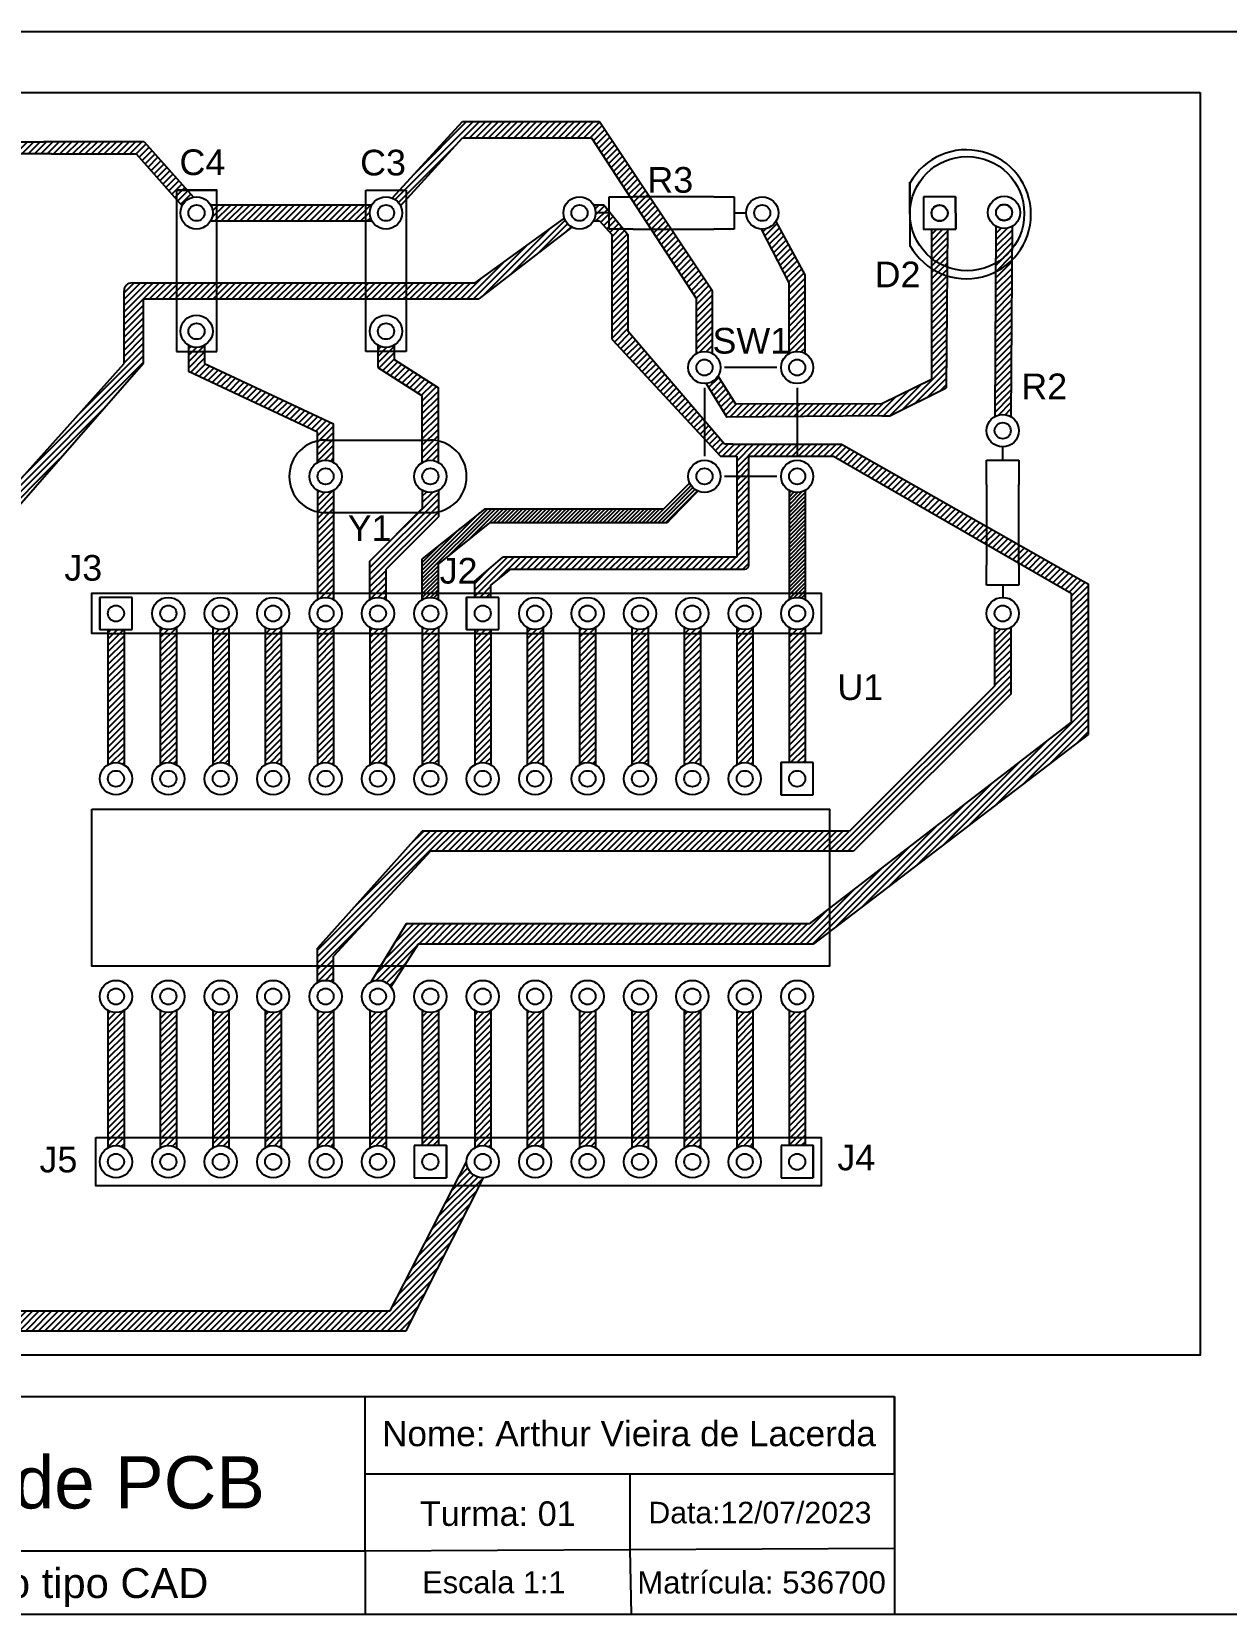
# Model space of a CAD drawing. Header units: millimetres. Extents: x 1597 to 2406, y 1338 to 1742.
# Drawn here: x 1821.1 to 2126.3, y 1338.2 to 1742.4 of the extents above; entities that cross this region are included whole.
import ezdxf

# ---------------------------------------------------------------- set-up
doc = ezdxf.new("R2010")
doc.units = ezdxf.units.MM
doc.layers.add('Tracks', color=7, linetype='Continuous')
doc.styles.get("Standard").update_dxf_attribs({"font": 'arial.ttf'})
pattern_1 = [(45, (-1005.5834, -1077.2478), (-0.81080258, 0.81080258), [])]

msp = doc.modelspace()

# ---------------------------------------------------------------- hatches: boundary and pattern name
at = {"layer": 'Tracks'}
h = msp.add_hatch(dxfattribs=at)
h.set_pattern_fill('JIS_WOOD', color=256, scale=1.621605)
h.set_pattern_definition(pattern_1)
h.paths.add_polyline_path([(1931.18, 1715.35), (1964.13, 1715.35), (1973.94, 1700.26), (1974.78, 1700.26), (1979, 1700.26), (1966.19, 1719.47), (1951.77, 1719.47), (1931.18, 1719.47), (1915.08, 1701.96), (1916.76, 1701.96), (1916.76, 1699.53)])
h.paths.add_polyline_path([(1916.76, 1701.96), (1915.08, 1701.96), (1913.21, 1699.93, -0.18176), (1915.31, 1697.94), (1916.76, 1699.53)])
h.paths.add_polyline_path([(1979, 1700.26), (1974.78, 1700.26), (1973.94, 1700.26), (1979.29, 1692.02), (1984.49, 1692.02)])
h.paths.add_polyline_path([(1984.49, 1692.02), (1979.29, 1692.02), (1990.9, 1674.16), (1990.9, 1660.22, -0.267949), (1995.02, 1660.22), (1995.02, 1676.22)])
h = msp.add_hatch(dxfattribs=at)
h.set_pattern_fill('JIS_WOOD', color=256, scale=1.621605)
h.set_pattern_definition(pattern_1)
h.paths.add_polyline_path([(1814.82, 1711.23), (1815.85, 1711.23), (1826.14, 1711.23), (1847.77, 1711.23), (1858.07, 1699.62), (1858.07, 1701.96), (1860.8, 1701.96), (1849.83, 1714.32), (1824.09, 1714.32), (1812.76, 1714.32), (1793.55, 1695.79), (1793.55, 1694.2, -0.098641), (1799.54, 1696.55)])
h.paths.add_polyline_path([(1862.39, 1700.17), (1860.8, 1701.96), (1858.07, 1701.96), (1858.07, 1699.62), (1859.53, 1697.97, -0.230605)])
h = msp.add_hatch(dxfattribs=at)
h.set_pattern_fill('JIS_WOOD', color=256, scale=1.621605)
h.set_pattern_definition(pattern_1)
h.paths.add_polyline_path([(1906.46, 1698.2), (1868.36, 1698.2), (1868.36, 1694.08), (1906.46, 1694.08)])
h.paths.add_polyline_path([(1868.36, 1698.2), (1866.78, 1698.2, -0.131652), (1867.33, 1696.14, -0.131652), (1866.78, 1694.08), (1868.36, 1694.08)])
h.paths.add_polyline_path([(1908.04, 1698.2), (1906.46, 1698.2), (1906.46, 1694.08), (1908.04, 1694.08, -0.131652), (1907.49, 1696.14, -0.131652)])
h = msp.add_hatch(dxfattribs=at)
h.set_pattern_fill('JIS_WOOD', color=256, scale=1.621605)
h.set_pattern_definition(pattern_1)
h.paths.add_polyline_path([(1967.22, 1698.2), (1964.6, 1698.2, -0.131652), (1965.16, 1696.14), (1968.6, 1696.14), (1968.6, 1696.51)])
h.paths.add_polyline_path([(1968.6, 1696.14), (1965.16, 1696.14, -0.131652), (1964.6, 1694.08), (1966.19, 1694.08), (1969.28, 1690.64), (1969.28, 1663.86), (1992.96, 1638.43), (1992.96, 1643.1), (1973.39, 1665.92), (1973.39, 1690.64), (1972.27, 1692.02), (1968.6, 1692.02)])
h.paths.add_polyline_path([(1968.6, 1696.51), (1968.6, 1696.14), (1968.6, 1692.02), (1972.27, 1692.02)])
h.paths.add_polyline_path([(1992.96, 1643.1), (1992.96, 1638.43), (1997.08, 1634), (2001.2, 1634), (2001.2, 1628.85), (2004.29, 1628.85), (2004.29, 1634), (2016.64, 1634), (2016.64, 1637.09), (2000.17, 1637.09), (1999.14, 1637.09), (1998.11, 1637.09)])
h.paths.add_polyline_path([(2027.97, 1637.09), (2025.91, 1637.09), (2016.64, 1637.09), (2016.64, 1634), (2025.91, 1634), (2065.04, 1611.45), (2065.04, 1614.44), (2065.04, 1616.09)])
h.paths.add_polyline_path([(2073.28, 1611.42), (2065.04, 1616.09), (2065.04, 1614.44), (2065.04, 1611.45), (2073.28, 1606.71)])
h = msp.add_hatch(dxfattribs=at)
h.set_pattern_fill('JIS_WOOD', color=256, scale=1.621605)
h.set_pattern_definition(pattern_1)
h.paths.add_polyline_path([(1935.29, 1674.16), (1959.04, 1692.53, -0.186242), (1957.14, 1694.81), (1934.27, 1678.28), (1933.24, 1678.28), (1916.76, 1678.28), (1916.76, 1674.16)])
h = msp.add_hatch(dxfattribs=at)
h.set_pattern_fill('JIS_WOOD', color=256, scale=1.621605)
h.set_pattern_definition(pattern_1)
h.paths.add_polyline_path([(2018.7, 1680.34), (2011.24, 1693.99, -0.274779), (2007.52, 1692.02), (2014.58, 1678.28), (2014.58, 1660.22, -0.267949), (2018.7, 1660.22)])
h = msp.add_hatch(dxfattribs=at)
h.set_pattern_fill('JIS_WOOD', color=256, scale=1.621605)
h.set_pattern_definition(pattern_1)
h.paths.add_polyline_path([(2054.97, 1680.06, -0.067158), (2050.98, 1681.93), (2050.98, 1653.57), (2038.27, 1647.39), (2016.64, 1647.32), (2016.64, 1644.13), (2038.27, 1644.3), (2040.33, 1644.3), (2054.74, 1651.51)])
h.paths.add_polyline_path([(2055.07, 1691.97), (2050.98, 1691.93), (2050.98, 1684.55, 0.079358), (2054.99, 1682.28)])
h.paths.add_polyline_path([(2050.98, 1684.55), (2050.98, 1681.93, 0.067158), (2054.97, 1680.06), (2054.99, 1682.28, -0.079358)])
h.paths.add_polyline_path([(2016.64, 1647.32), (2001, 1647.27), (1996.43, 1654.44, -0.226881), (1993.41, 1652.56), (1998.64, 1644), (2016.64, 1644.13)])
h = msp.add_hatch(dxfattribs=at)
h.set_pattern_fill('JIS_WOOD', color=256, scale=1.621605)
h.set_pattern_definition(pattern_1)
h.paths.add_polyline_path([(2071.5, 1684.09, -0.077947), (2067.36, 1681.1), (2067.12, 1644.11, -0.267946), (2071.24, 1644.09)])
h.paths.add_polyline_path([(2071.5, 1684.09), (2071.51, 1686.91, -0.094605), (2067.37, 1683.33), (2067.36, 1681.1, 0.077947)])
h.paths.add_polyline_path([(2071.55, 1692.69, -0.267943), (2067.43, 1692.72), (2067.37, 1683.33, 0.094605), (2071.51, 1686.91)])
h = msp.add_hatch(dxfattribs=at)
h.set_pattern_fill('JIS_WOOD', color=256, scale=1.621605)
h.set_pattern_definition(pattern_1)
h.paths.add_polyline_path([(1706.7, 1639.43, -0.267949), (1702.58, 1639.43), (1702.58, 1634.76), (1706.7, 1634.76)], flags=0)
h.paths.add_polyline_path([(1706.7, 1632.97), (1706.7, 1634), (1706.7, 1634.76), (1702.58, 1634.76), (1702.58, 1631.94), (1725.23, 1614.44), (1811.73, 1614.44), (1847.77, 1655.63), (1849.68, 1657.81), (1849.68, 1674.16), (1858.07, 1674.16), (1858.07, 1678.28), (1846.74, 1678.28, 0.414214), (1844.68, 1676.22), (1844.68, 1674.16), (1844.68, 1657.69), (1809.67, 1618.56), (1725.23, 1618.56)])
h = msp.add_hatch(dxfattribs=at)
h.set_pattern_fill('JIS_WOOD', color=256, scale=1.621605)
h.set_pattern_definition(pattern_1)
h.paths.add_polyline_path([(1868.36, 1678.28), (1858.07, 1678.28), (1858.07, 1674.16), (1868.36, 1674.16)])
h.paths.add_polyline_path([(1906.46, 1678.28), (1868.36, 1678.28), (1868.36, 1674.16), (1906.46, 1674.16)])
h.paths.add_polyline_path([(1916.76, 1678.28), (1906.46, 1678.28), (1906.46, 1674.16), (1916.76, 1674.16)])
h = msp.add_hatch(dxfattribs=at)
h.set_pattern_fill('JIS_WOOD', color=256, scale=1.621605)
h.set_pattern_definition(pattern_1)
h.paths.add_polyline_path([(1865.27, 1660.78), (1861.16, 1660.78), (1861.16, 1655.63), (1894.11, 1640.18), (1894.11, 1637.89, -0.056082), (1896.17, 1638.12), (1898.22, 1638.12), (1898.22, 1642.24), (1865.27, 1657.69)])
h.paths.add_polyline_path([(1898.22, 1638.12), (1896.17, 1638.12, 0.056082), (1894.11, 1637.89), (1894.11, 1632.42, -0.267949), (1898.22, 1632.42)])
h.paths.add_polyline_path([(1865.27, 1662.36, -0.267949), (1861.16, 1662.36), (1861.16, 1660.78), (1865.27, 1660.78)])
h = msp.add_hatch(dxfattribs=at)
h.set_pattern_fill('JIS_WOOD', color=256, scale=1.621605)
h.set_pattern_definition(pattern_1)
h.paths.add_polyline_path([(1913.67, 1658.72), (1913.67, 1660.78), (1909.55, 1660.78), (1909.55, 1657.69), (1909.55, 1656.66), (1920.88, 1649.45), (1920.88, 1638.12), (1922.94, 1638.12, -0.056082), (1925, 1637.89), (1925, 1651.51)])
h.paths.add_polyline_path([(1925, 1637.89, 0.056082), (1922.94, 1638.12), (1920.88, 1638.12), (1920.88, 1632.42, -0.267949), (1925, 1632.42)])
h.paths.add_polyline_path([(1913.67, 1662.36, -0.267949), (1909.55, 1662.36), (1909.55, 1660.78), (1913.67, 1660.78)])
h = msp.add_hatch(dxfattribs=at)
h.set_pattern_fill('JIS_WOOD', color=256, scale=1.621605)
h.set_pattern_definition(pattern_1)
h.paths.add_polyline_path([(1898.22, 1625.29, -0.267949), (1894.11, 1625.29), (1894.11, 1619.82, 0.056082), (1896.17, 1619.59), (1898.22, 1619.59)])
h.paths.add_polyline_path([(1898.22, 1619.59), (1896.17, 1619.59, -0.056082), (1894.11, 1619.82), (1894.11, 1598.99), (1898.22, 1598.99)])
h.paths.add_polyline_path([(1898.22, 1598.99), (1894.11, 1598.99), (1894.11, 1597.41, -0.267949), (1898.22, 1597.41)])
h = msp.add_hatch(dxfattribs=at)
h.set_pattern_fill('JIS_WOOD', color=256, scale=1.621605)
h.set_pattern_definition(pattern_1)
h.paths.add_polyline_path([(1925, 1625.29, -0.267949), (1920.88, 1625.29), (1920.88, 1620.62), (1919.85, 1619.59), (1922.94, 1619.59, 0.056082), (1925, 1619.82)])
h.paths.add_polyline_path([(1925, 1618.56), (1925, 1619.82, -0.056082), (1922.94, 1619.59), (1919.85, 1619.59), (1907.49, 1607.23), (1907.49, 1598.99), (1911.61, 1598.99), (1911.61, 1605.17)])
h.paths.add_polyline_path([(1911.61, 1598.99), (1907.49, 1598.99), (1907.49, 1597.41, -0.267949), (1911.61, 1597.41)])
h = msp.add_hatch(dxfattribs=at)
h.set_pattern_fill('JIS_WOOD', color=256)
h.paths.add_polyline_path([(1991.3, 1625.09, -0.185714), (1989.2, 1627.17), (1982.47, 1620.52), (1941.19, 1620.52), (1938.02, 1620.52), (1936.75, 1620.52), (1920.88, 1607.82), (1920.88, 1598.99), (1925, 1598.99), (1925, 1606.55), (1938.02, 1617.02), (1941.19, 1617.02), (1983.44, 1617.02), (1984.38, 1617.98)])
h.paths.add_polyline_path([(1925, 1598.99), (1920.88, 1598.99), (1920.88, 1597.41, -0.267949), (1925, 1597.41)])
h = msp.add_hatch(dxfattribs=at)
h.set_pattern_fill('JIS_WOOD', color=256, scale=1.621605)
h.set_pattern_definition(pattern_1)
h.paths.add_polyline_path([(1934.27, 1602.08), (1934.27, 1597.96), (1938.38, 1597.96), (1938.38, 1600.02), (1938.38, 1601.05), (1943.53, 1605.17), (2003.26, 1605.17, 0.414214), (2004.29, 1606.2), (2004.29, 1628.85), (2001.2, 1628.85), (2001.2, 1608.26), (1943.53, 1608.26), (1941.47, 1608.26)])
h = msp.add_hatch(dxfattribs=at)
h.set_pattern_fill('JIS_WOOD', color=256)
h.paths.add_polyline_path([(2018.7, 1625.29, -0.267949), (2014.58, 1625.29), (2014.58, 1598.99), (2018.7, 1598.99)])
h.paths.add_polyline_path([(2018.7, 1598.99), (2014.58, 1598.99), (2014.58, 1597.41, -0.267949), (2018.7, 1597.41)])
h = msp.add_hatch(dxfattribs=at)
h.set_pattern_fill('JIS_WOOD', color=256, scale=1.621605)
h.set_pattern_definition(pattern_1)
h.paths.add_polyline_path([(2024.88, 1512.55), (2024.88, 1518.52), (2019.73, 1514.56), (1916.76, 1514.56), (1910.17, 1503.74), (1916.22, 1503.74), (1919.85, 1509.41), (2020.76, 1509.41)])
h.paths.add_polyline_path([(1916.22, 1503.74), (1910.17, 1503.74), (1907.71, 1499.7, -0.362465), (1912.85, 1498.49)])
h.paths.add_polyline_path([(2090.97, 1562.95), (2090.97, 1565.01), (2090.97, 1584.58), (2090.97, 1601.39), (2089.75, 1602.08), (2073.28, 1611.42), (2073.28, 1606.71), (2086.66, 1598.99), (2086.66, 1584.58), (2086.66, 1566.04), (2024.88, 1518.52), (2024.88, 1512.55)])
h = msp.add_hatch(dxfattribs=at)
h.set_pattern_fill('JIS_WOOD', color=256, scale=1.621605)
h.set_pattern_definition(pattern_1)
h.paths.add_polyline_path([(1840.56, 1555.19, -0.267949), (1844.68, 1555.19), (1844.68, 1589.73), (1840.56, 1589.73)])
h.paths.add_polyline_path([(1858.07, 1590.28, -0.267949), (1853.95, 1590.28), (1853.95, 1555.19, -0.267949), (1858.07, 1555.19)])
h.paths.add_polyline_path([(1867.33, 1555.19, -0.267949), (1871.45, 1555.19), (1871.45, 1590.28, -0.267949), (1867.33, 1590.28)])
h.paths.add_polyline_path([(1884.84, 1590.28, -0.267949), (1880.72, 1590.28), (1880.72, 1555.19, -0.267949), (1884.84, 1555.19)])
h.paths.add_polyline_path([(1894.11, 1555.19, -0.267949), (1898.22, 1555.19), (1898.22, 1590.28, -0.267949), (1894.11, 1590.28)])
h.paths.add_polyline_path([(1911.61, 1590.28, -0.267949), (1907.49, 1590.28), (1907.49, 1555.19, -0.267949), (1911.61, 1555.19)])
h.paths.add_polyline_path([(1925, 1590.28, -0.267949), (1920.88, 1590.28), (1920.88, 1555.19, -0.267949), (1925, 1555.19)])
h.paths.add_polyline_path([(1938.38, 1589.73), (1934.27, 1589.73), (1934.27, 1555.19, -0.267949), (1938.38, 1555.19)])
h.paths.add_polyline_path([(1951.77, 1590.28, -0.267949), (1947.65, 1590.28), (1947.65, 1555.19, -0.267949), (1951.77, 1555.19)])
h.paths.add_polyline_path([(1961.04, 1555.19, -0.267949), (1965.16, 1555.19), (1965.16, 1590.28, -0.267949), (1961.04, 1590.28)])
h.paths.add_polyline_path([(1978.54, 1590.28, -0.267949), (1974.42, 1590.28), (1974.42, 1555.19, -0.267949), (1978.54, 1555.19)])
h.paths.add_polyline_path([(1987.81, 1555.19, -0.267949), (1991.93, 1555.19), (1991.93, 1590.28, -0.267949), (1987.81, 1590.28)])
h.paths.add_polyline_path([(2005.32, 1590.28, -0.267949), (2001.2, 1590.28), (2001.2, 1555.19, -0.267949), (2005.32, 1555.19)])
h.paths.add_polyline_path([(2018.7, 1590.28, -0.267949), (2014.58, 1590.28), (2014.58, 1555.74), (2018.7, 1555.74)])
h = msp.add_hatch(dxfattribs=at)
h.set_pattern_fill('JIS_WOOD', color=256, scale=1.621605)
h.set_pattern_definition(pattern_1)
h.paths.add_polyline_path([(2071.22, 1573.25), (2071.22, 1590.28, -0.267949), (2067.1, 1590.28), (2067.1, 1575.31), (2030.03, 1538.24), (2024.88, 1538.24), (2024.88, 1533.09), (2031.06, 1533.09)])
h.paths.add_polyline_path([(2024.88, 1538.24), (1920.88, 1538.24), (1894.11, 1508.38), (1894.11, 1503.74), (1898.22, 1503.74), (1898.22, 1506.32), (1922.94, 1533.09), (1925, 1533.09), (2024.88, 1533.09)])
h.paths.add_polyline_path([(1898.22, 1503.74), (1894.11, 1503.74), (1894.11, 1499.59, -0.267949), (1898.22, 1499.59)])
h = msp.add_hatch(dxfattribs=at)
h.set_pattern_fill('JIS_WOOD', color=256, scale=1.621605)
h.set_pattern_definition(pattern_1)
h.paths.add_polyline_path([(1844.68, 1492.45, -0.267949), (1840.56, 1492.45), (1840.56, 1459.98), (1844.68, 1459.98)])
h.paths.add_polyline_path([(1844.68, 1459.98), (1840.56, 1459.98), (1840.56, 1457.37, -0.267949), (1844.68, 1457.37)])
h.paths.add_polyline_path([(1858.07, 1459.98), (1853.95, 1459.98), (1853.95, 1457.37, -0.267949), (1858.07, 1457.37)])
h.paths.add_polyline_path([(1858.07, 1492.45, -0.267949), (1853.95, 1492.45), (1853.95, 1459.98), (1858.07, 1459.98)])
h.paths.add_polyline_path([(1871.45, 1492.45, -0.267949), (1867.33, 1492.45), (1867.33, 1459.98), (1871.45, 1459.98)])
h.paths.add_polyline_path([(1871.45, 1459.98), (1867.33, 1459.98), (1867.33, 1457.37, -0.267949), (1871.45, 1457.37)])
h.paths.add_polyline_path([(1884.84, 1492.45, -0.267949), (1880.72, 1492.45), (1880.72, 1459.98), (1884.84, 1459.98)])
h.paths.add_polyline_path([(1884.84, 1459.98), (1880.72, 1459.98), (1880.72, 1457.37, -0.267949), (1884.84, 1457.37)])
h.paths.add_polyline_path([(1898.22, 1492.45, -0.267949), (1894.11, 1492.45), (1894.11, 1459.98), (1898.22, 1459.98)])
h.paths.add_polyline_path([(1898.22, 1459.98), (1894.11, 1459.98), (1894.11, 1457.37, -0.267949), (1898.22, 1457.37)])
h.paths.add_polyline_path([(1911.61, 1492.45, -0.267949), (1907.49, 1492.45), (1907.49, 1459.98), (1911.61, 1459.98)])
h.paths.add_polyline_path([(1911.61, 1459.98), (1907.49, 1459.98), (1907.49, 1457.37, -0.267949), (1911.61, 1457.37)])
h.paths.add_polyline_path([(1925, 1492.45, -0.267949), (1920.88, 1492.45), (1920.88, 1459.98), (1925, 1459.98)])
h.paths.add_polyline_path([(1925, 1459.98), (1920.88, 1459.98), (1920.88, 1457.92), (1925, 1457.92)])
h.paths.add_polyline_path([(1938.38, 1492.45, -0.267949), (1934.27, 1492.45), (1934.27, 1459.98), (1938.38, 1459.98)])
h.paths.add_polyline_path([(1938.38, 1459.98), (1934.27, 1459.98), (1934.27, 1457.37, -0.267949), (1938.38, 1457.37)])
h.paths.add_polyline_path([(1951.77, 1492.45, -0.267949), (1947.65, 1492.45), (1947.65, 1459.98), (1951.77, 1459.98)])
h.paths.add_polyline_path([(1951.77, 1459.98), (1947.65, 1459.98), (1947.65, 1457.37, -0.267949), (1951.77, 1457.37)])
h.paths.add_polyline_path([(1965.16, 1492.45, -0.267949), (1961.04, 1492.45), (1961.04, 1459.98), (1965.16, 1459.98)])
h.paths.add_polyline_path([(1965.16, 1459.98), (1961.04, 1459.98), (1961.04, 1457.37, -0.267949), (1965.16, 1457.37)])
h.paths.add_polyline_path([(1978.54, 1492.45, -0.267949), (1974.42, 1492.45), (1974.42, 1459.98), (1978.54, 1459.98)])
h.paths.add_polyline_path([(1978.54, 1459.98), (1974.42, 1459.98), (1974.42, 1457.37, -0.267949), (1978.54, 1457.37)])
h.paths.add_polyline_path([(1991.93, 1492.45, -0.267949), (1987.81, 1492.45), (1987.81, 1459.98), (1991.93, 1459.98)])
h.paths.add_polyline_path([(1991.93, 1459.98), (1987.81, 1459.98), (1987.81, 1457.37, -0.267949), (1991.93, 1457.37)])
h.paths.add_polyline_path([(2005.32, 1492.45, -0.267949), (2001.2, 1492.45), (2001.2, 1459.98), (2005.32, 1459.98)])
h.paths.add_polyline_path([(2005.32, 1459.98), (2001.2, 1459.98), (2001.2, 1457.37, -0.267949), (2005.32, 1457.37)])
h.paths.add_polyline_path([(2018.7, 1492.45, -0.267949), (2014.58, 1492.45), (2014.58, 1459.98), (2018.7, 1459.98)])
h.paths.add_polyline_path([(2018.7, 1459.98), (2014.58, 1459.98), (2014.58, 1457.92), (2018.7, 1457.92)])
h = msp.add_hatch(dxfattribs=at)
h.set_pattern_fill('JIS_WOOD', color=256, scale=1.621605)
h.set_pattern_definition(pattern_1)
h.paths.add_polyline_path([(1707.73, 1448.95, -0.145898), (1703.61, 1448.95), (1703.61, 1443.51), (1707.73, 1443.51)])
h.paths.add_polyline_path([(1707.73, 1443.51), (1703.61, 1443.51), (1703.61, 1439.39), (1707.73, 1439.39)], flags=17)
h.paths.add_polyline_path([(1707.73, 1439.39), (1703.61, 1439.39), (1703.61, 1433.21), (1703.61, 1431.15), (1723.17, 1412.61), (1725.29, 1410.61), (1916.76, 1410.61), (1935.5, 1447.62), (1929.03, 1447.62), (1912.64, 1415.7), (1726.26, 1415.7), (1707.73, 1433.21)])
h.paths.add_polyline_path([(1932.21, 1453.8), (1929.03, 1447.62), (1935.5, 1447.62), (1936.55, 1449.69, -0.430363)])

# ---------------------------------------------------------------- linework, layer by layer
for p, q in [((1913.21, 1699.93), (1931.18, 1719.47)), ((1931.18, 1719.47), (1951.77, 1719.47)), ((1951.77, 1719.47), (1966.19, 1719.47)), ((1966.19, 1719.47), (1995.02, 1676.22)), ((1812.76, 1714.32), (1824.09, 1714.32)), ((1849.83, 1714.32), (1824.09, 1714.32)), ((1849.83, 1714.32), (1862.39, 1700.17)), ((1915.31, 1697.94), (1931.18, 1715.35)), ((1931.18, 1715.35), (1964.13, 1715.35)), ((1964.13, 1715.35), (1990.9, 1674.16)), ((1826.14, 1711.23), (1815.85, 1711.23)), ((1826.14, 1711.23), (1847.77, 1711.23)), ((1847.77, 1711.23), (1859.53, 1697.97)), ((1858.07, 1701.96), (1858.07, 1660.78)), ((1868.36, 1660.78), (1868.36, 1701.96)), ((1906.46, 1660.78), (1906.46, 1701.96)), ((1906.46, 1701.96), (1916.76, 1701.96)), ((1916.76, 1701.96), (1916.76, 1660.78)), ((2045.47, 1695.79), (2045.47, 1704.02)), ((2045.47, 1704.02), (2045.47, 1687.55)), ((1866.78, 1698.2), (1908.04, 1698.2)), ((1964.6, 1698.2), (1967.22, 1698.2)), ((1967.22, 1698.2), (1973.39, 1690.64)), ((1968.6, 1696.14), (1968.6, 1700.26)), ((1968.6, 1700.26), (1974.78, 1700.26)), ((1995.37, 1700.26), (1974.78, 1700.26)), ((1995.37, 1700.26), (2000.52, 1700.26)), ((2000.52, 1700.26), (2000.52, 1692.02)), ((2057.12, 1700.29), (2048.89, 1700.22)), ((2048.89, 1700.22), (2048.89, 1691.99)), ((2057.12, 1700.22), (2048.89, 1700.15)), ((2048.89, 1700.15), (2048.95, 1691.92)), ((1866.78, 1694.08), (1908.04, 1694.08)), ((1957.14, 1694.81), (1934.27, 1678.28)), ((1964.6, 1694.08), (1966.19, 1694.08)), ((1968.6, 1696.14), (1965.16, 1696.14)), ((1966.19, 1694.08), (1969.28, 1690.64)), ((1968.6, 1692.02), (1968.6, 1696.14)), ((2000.52, 1696.14), (2003.61, 1696.14)), ((2018.7, 1680.34), (2011.24, 1693.99)), ((2050.98, 1696.14), (2050.98, 1696.07)), ((2055.1, 1696.07), (2055.1, 1696.04)), ((2071.57, 1696.27), (2071.57, 1696.15)), ((1959.04, 1692.53), (1935.29, 1674.16)), ((1974.78, 1692.02), (1968.6, 1692.02)), ((1969.28, 1690.64), (1969.28, 1663.86)), ((1973.39, 1690.64), (1973.39, 1665.92)), ((1974.78, 1692.02), (1987.13, 1692.02)), ((1987.13, 1692.02), (1995.37, 1692.02)), ((2000.52, 1692.02), (1995.37, 1692.02)), ((2014.58, 1678.28), (2007.52, 1692.02)), ((2048.95, 1691.99), (2057.19, 1692.05)), ((2048.95, 1691.92), (2057.19, 1691.98)), ((2050.98, 1692), (2050.98, 1653.57)), ((2055.07, 1692.04), (2054.74, 1651.51)), ((2067.43, 1692.72), (2067.12, 1644.11)), ((2071.55, 1692.69), (2071.24, 1644.09)), ((1846.74, 1678.28), (1933.24, 1678.28)), ((1933.24, 1678.28), (1934.27, 1678.28)), ((2014.58, 1660.22), (2014.58, 1678.28)), ((2018.7, 1660.22), (2018.7, 1680.34)), ((1844.68, 1674.16), (1844.68, 1676.22)), ((1844.68, 1657.69), (1844.68, 1674.16)), ((1849.68, 1657.81), (1849.68, 1674.16)), ((1849.68, 1674.16), (1935.29, 1674.16)), ((1990.9, 1660.22), (1990.9, 1674.16)), ((1995.02, 1660.22), (1995.02, 1676.22)), ((1998.11, 1637.09), (1973.39, 1665.92)), ((1861.16, 1662.36), (1861.16, 1655.63)), ((1865.27, 1662.36), (1865.27, 1657.69)), ((1909.55, 1662.36), (1909.55, 1657.69)), ((1913.67, 1662.36), (1913.67, 1658.72)), ((1969.28, 1663.86), (1997.08, 1634)), ((1809.67, 1618.56), (1844.68, 1657.69)), ((1847.77, 1655.63), (1849.68, 1657.81)), ((1858.07, 1660.78), (1868.36, 1660.78)), ((1865.27, 1657.69), (1898.22, 1642.24)), ((1916.76, 1660.78), (1906.46, 1660.78)), ((1909.55, 1657.69), (1909.55, 1656.66)), ((1913.67, 1658.72), (1925, 1651.51)), ((1811.73, 1614.44), (1847.77, 1655.63)), ((1894.11, 1640.18), (1861.16, 1655.63)), ((1909.55, 1656.66), (1920.88, 1649.45)), ((2001, 1647.27), (1996.43, 1654.44)), ((1999.14, 1656.66), (1998.11, 1656.66)), ((2011.49, 1656.66), (1999.14, 1656.66)), ((2050.98, 1653.57), (2038.27, 1647.39)), ((1920.88, 1632.42), (1920.88, 1649.45)), ((1925, 1632.42), (1925, 1651.51)), ((1992.96, 1651.51), (1992.96, 1634)), ((1993.41, 1652.56), (1998.64, 1644)), ((2016.64, 1651.51), (2016.64, 1634)), ((2040.33, 1644.3), (2054.74, 1651.51)), ((2038.27, 1647.39), (2001, 1647.27)), ((1898.22, 1632.42), (1898.22, 1642.24)), ((2038.27, 1644.3), (1998.64, 1644)), ((2038.27, 1644.3), (2040.33, 1644.3)), ((1894.11, 1632.42), (1894.11, 1640.18)), ((1896.17, 1638.12), (1922.94, 1638.12)), ((2067.1, 1640.56), (2067.1, 1640.53)), ((1997.08, 1634), (2001.2, 1634)), ((1999.14, 1637.09), (1998.11, 1637.09)), ((2000.17, 1637.09), (1999.14, 1637.09)), ((2000.17, 1637.09), (2025.91, 1637.09)), ((2001.2, 1634), (2001.2, 1608.26)), ((2004.29, 1606.2), (2004.29, 1634)), ((2004.29, 1634), (2025.91, 1634)), ((2025.91, 1637.09), (2027.97, 1637.09)), ((2025.91, 1634), (2086.66, 1598.99)), ((2027.97, 1637.09), (2089.75, 1602.08)), ((2069.16, 1632.97), (2069.16, 1636.41)), ((2065.04, 1626.8), (2065.04, 1632.97)), ((2065.04, 1632.97), (2069.16, 1632.97)), ((2069.16, 1632.97), (2073.28, 1632.97)), ((2073.28, 1632.97), (2073.28, 1626.8)), ((1894.11, 1625.29), (1894.11, 1597.41)), ((1898.22, 1625.29), (1898.22, 1597.41)), ((1920.88, 1625.29), (1920.88, 1620.62)), ((1925, 1625.29), (1925, 1618.56)), ((1989.2, 1627.17), (1982.47, 1620.52)), ((1984.38, 1617.98), (1991.3, 1625.09)), ((1999.14, 1628.85), (1998.11, 1628.85)), ((2011.49, 1628.85), (1999.14, 1628.85)), ((2014.58, 1625.29), (2014.58, 1597.41)), ((2018.7, 1625.29), (2018.7, 1597.41)), ((2065.04, 1626.8), (2065.04, 1614.44)), ((2073.28, 1606.2), (2073.28, 1626.8)), ((1896.17, 1619.59), (1922.94, 1619.59)), ((1920.88, 1620.62), (1907.49, 1607.23)), ((1925, 1618.56), (1911.61, 1605.17)), ((1936.75, 1620.52), (1920.88, 1607.82)), ((1938.02, 1617.02), (1925, 1606.55)), ((1938.02, 1620.52), (1936.75, 1620.52)), ((1941.19, 1620.52), (1938.02, 1620.52)), ((1941.19, 1617.02), (1938.02, 1617.02)), ((1982.47, 1620.52), (1941.19, 1620.52)), ((1983.44, 1617.02), (1941.19, 1617.02)), ((1984.38, 1617.98), (1983.44, 1617.02)), ((2065.04, 1614.44), (2065.04, 1606.2)), ((1907.49, 1597.41), (1907.49, 1607.23)), ((1911.61, 1597.41), (1911.61, 1605.17)), ((1920.88, 1597.41), (1920.88, 1607.82)), ((1925, 1597.41), (1925, 1606.55)), ((1934.27, 1602.08), (1941.47, 1608.26)), ((1938.38, 1601.05), (1943.53, 1605.17)), ((1943.53, 1608.26), (1941.47, 1608.26)), ((2001.2, 1608.26), (1943.53, 1608.26)), ((1943.53, 1605.17), (2003.26, 1605.17)), ((2065.04, 1601.05), (2065.04, 1606.2)), ((2073.28, 1606.2), (2073.28, 1601.05)), ((1934.27, 1597.96), (1934.27, 1602.08)), ((1938.38, 1600.02), (1938.38, 1601.05)), ((2073.28, 1601.05), (2065.04, 1601.05)), ((2069.16, 1601.05), (2069.16, 1597.96)), ((2089.75, 1602.08), (2090.97, 1601.39)), ((2090.97, 1601.39), (2090.97, 1584.58)), ((1846.74, 1597.96), (1838.5, 1597.96)), ((1846.74, 1589.73), (1846.74, 1597.96)), ((1940.44, 1597.96), (1932.21, 1597.96)), ((1934.27, 1598.99), (1938.38, 1598.99)), ((1938.38, 1597.96), (1938.38, 1600.02)), ((1940.44, 1589.73), (1940.44, 1597.96)), ((2086.66, 1598.99), (2086.66, 1584.58)), ((1838.5, 1589.73), (1846.74, 1589.73)), ((1840.56, 1589.73), (1840.56, 1555.19)), ((1840.56, 1588.7), (1844.68, 1588.7)), ((1844.68, 1589.73), (1844.68, 1555.19)), ((1853.95, 1590.28), (1853.95, 1555.19)), ((1853.95, 1588.7), (1858.07, 1588.7)), ((1858.07, 1590.28), (1858.07, 1555.19)), ((1867.33, 1590.28), (1867.33, 1555.19)), ((1867.33, 1588.7), (1871.45, 1588.7)), ((1871.45, 1590.28), (1871.45, 1555.19)), ((1880.72, 1590.28), (1880.72, 1555.19)), ((1880.72, 1588.7), (1884.84, 1588.7)), ((1884.84, 1590.28), (1884.84, 1555.19)), ((1894.11, 1590.28), (1894.11, 1555.19)), ((1894.11, 1588.7), (1898.22, 1588.7)), ((1898.22, 1590.28), (1898.22, 1555.19)), ((1907.49, 1590.28), (1907.49, 1555.19)), ((1907.49, 1588.7), (1911.61, 1588.7)), ((1911.61, 1590.28), (1911.61, 1555.19)), ((1920.88, 1590.28), (1920.88, 1555.19)), ((1920.88, 1588.7), (1925, 1588.7)), ((1925, 1590.28), (1925, 1555.19)), ((1932.21, 1589.73), (1940.44, 1589.73)), ((1934.27, 1589.73), (1934.27, 1555.19)), ((1934.27, 1588.7), (1938.38, 1588.7)), ((1938.38, 1589.73), (1938.38, 1555.19)), ((1947.65, 1590.28), (1947.65, 1555.19)), ((1947.65, 1588.7), (1951.77, 1588.7)), ((1951.77, 1590.28), (1951.77, 1555.19)), ((1961.04, 1590.28), (1961.04, 1555.19)), ((1961.04, 1588.7), (1965.16, 1588.7)), ((1965.16, 1590.28), (1965.16, 1555.19)), ((1974.42, 1590.28), (1974.42, 1555.19)), ((1974.42, 1588.7), (1978.54, 1588.7)), ((1978.54, 1590.28), (1978.54, 1555.19)), ((1987.81, 1590.28), (1987.81, 1555.19)), ((1987.81, 1588.7), (1991.93, 1588.7)), ((1991.93, 1590.28), (1991.93, 1555.19)), ((2001.2, 1590.28), (2001.2, 1555.19)), ((2001.2, 1588.7), (2005.32, 1588.7)), ((2005.32, 1590.28), (2005.32, 1555.19)), ((2014.58, 1590.28), (2014.58, 1555.74)), ((2014.58, 1588.7), (2018.7, 1588.7)), ((2018.7, 1590.28), (2018.7, 1555.74)), ((2067.1, 1590.28), (2067.1, 1575.31)), ((2071.22, 1590.28), (2071.22, 1573.25)), ((2086.66, 1584.58), (2086.66, 1566.04)), ((2090.97, 1584.58), (2090.97, 1565.01)), ((2067.1, 1575.31), (2030.03, 1538.24)), ((2071.22, 1573.25), (2031.06, 1533.09)), ((2086.66, 1566.04), (2019.73, 1514.56)), ((2090.97, 1565.01), (2090.97, 1562.95)), ((2090.97, 1562.95), (2020.76, 1509.41)), ((2020.76, 1555.74), (2012.52, 1555.74)), ((2020.76, 1547.51), (2020.76, 1555.74)), ((2012.52, 1547.51), (2020.76, 1547.51)), ((1920.88, 1538.24), (1894.11, 1508.38)), ((2030.03, 1538.24), (1920.88, 1538.24)), ((1922.94, 1533.09), (1898.22, 1506.32)), ((1925, 1533.09), (1922.94, 1533.09)), ((2031.06, 1533.09), (1925, 1533.09)), ((1916.76, 1514.56), (1907.71, 1499.7)), ((2019.73, 1514.56), (1916.76, 1514.56)), ((1894.11, 1499.59), (1894.11, 1508.38)), ((1919.85, 1509.41), (1912.85, 1498.49)), ((2020.76, 1509.41), (1919.85, 1509.41)), ((1898.22, 1499.59), (1898.22, 1506.32)), ((1840.56, 1492.45), (1840.56, 1457.37)), ((1844.68, 1492.45), (1844.68, 1457.37)), ((1853.95, 1492.45), (1853.95, 1457.37)), ((1858.07, 1492.45), (1858.07, 1457.37)), ((1867.33, 1492.45), (1867.33, 1457.37)), ((1871.45, 1492.45), (1871.45, 1457.37)), ((1880.72, 1492.45), (1880.72, 1457.37)), ((1884.84, 1492.45), (1884.84, 1457.37)), ((1894.11, 1492.45), (1894.11, 1457.37)), ((1898.22, 1492.45), (1898.22, 1457.37)), ((1907.49, 1492.45), (1907.49, 1457.37)), ((1911.61, 1492.45), (1911.61, 1457.37)), ((1920.88, 1492.45), (1920.88, 1457.92)), ((1925, 1492.45), (1925, 1457.92)), ((1934.27, 1492.45), (1934.27, 1457.37)), ((1938.38, 1492.45), (1938.38, 1457.37)), ((1947.65, 1492.45), (1947.65, 1457.37)), ((1951.77, 1492.45), (1951.77, 1457.37)), ((1961.04, 1492.45), (1961.04, 1457.37)), ((1965.16, 1492.45), (1965.16, 1457.37)), ((1974.42, 1492.45), (1974.42, 1457.37)), ((1978.54, 1492.45), (1978.54, 1457.37)), ((1987.81, 1492.45), (1987.81, 1457.37)), ((1991.93, 1492.45), (1991.93, 1457.37)), ((2001.2, 1492.45), (2001.2, 1457.37)), ((2005.32, 1492.45), (2005.32, 1457.37)), ((2014.58, 1492.45), (2014.58, 1457.92)), ((2018.7, 1492.45), (2018.7, 1457.92)), ((1918.82, 1457.92), (1918.82, 1449.68)), ((1927.06, 1457.92), (1918.82, 1457.92)), ((2012.52, 1457.92), (2012.52, 1449.68)), ((2020.76, 1457.92), (2012.52, 1457.92)), ((1912.64, 1415.7), (1932.21, 1453.8)), ((1916.76, 1410.61), (1936.55, 1449.69)), ((1918.82, 1449.68), (1927.06, 1449.68)), ((2012.52, 1449.68), (2020.76, 1449.68)), ((1726.26, 1415.7), (1912.64, 1415.7)), ((1725.29, 1410.61), (1916.76, 1410.61)), ((1597.03, 1393.83), (2041.53, 1393.83)), ((1906.27, 1354.45), (1906.27, 1393.83)), ((2041.53, 1374.14), (2041.53, 1393.83)), ((2041.53, 1393.83), (2041.53, 1338.21)), ((1906.27, 1374.14), (2041.53, 1374.14)), ((1973.9, 1374.14), (1973.9, 1354.77)), ((1671.32, 1354.45), (1906.27, 1354.45)), ((1906.27, 1354.45), (2041.53, 1355.09)), ((1906.27, 1354.45), (1906.27, 1338.21)), ((1973.9, 1354.77), (1974.21, 1338.21))]:
    msp.add_line(p, q, dxfattribs=at)
for points in [[(1597.03, 1742.44), (2406.01, 1742.44), (2406.01, 1338.21), (1597.03, 1338.21)], [(2119.61, 1726.94), (2119.61, 1404.38), (1631.05, 1404.38), (1631.05, 1726.94)], [(1858.07, 1701.96), (1868.36, 1701.96), (1868.36, 1701.96), (1858.07, 1701.96)], [(2057.19, 1692.05), (2057.19, 1692.05), (2057.12, 1700.29), (2057.12, 1700.29)], [(2057.19, 1691.98), (2057.19, 1691.98), (2057.12, 1700.22), (2057.12, 1700.22)], [(1838.5, 1597.96), (1838.5, 1597.96), (1838.5, 1589.73), (1838.5, 1589.73)], [(1932.21, 1597.96), (1932.21, 1597.96), (1932.21, 1589.73), (1932.21, 1589.73)], [(2012.52, 1555.74), (2012.52, 1555.74), (2012.52, 1547.51), (2012.52, 1547.51)], [(1836.44, 1543.9), (2024.88, 1543.9), (2024.88, 1503.74), (1836.44, 1503.74)], [(1837.47, 1459.98), (2022.82, 1459.98), (2022.82, 1447.62), (1837.47, 1447.62)], [(1927.06, 1449.68), (1927.06, 1449.68), (1927.06, 1457.92), (1927.06, 1457.92)], [(2020.76, 1449.68), (2020.76, 1449.68), (2020.76, 1457.92), (2020.76, 1457.92)]]:
    msp.add_lwpolyline(points, close=True, dxfattribs=at)
for points in [[(1840.56, 1588.7), (1836.44, 1588.7), (1836.44, 1598.99), (1934.27, 1598.99)], [(1938.38, 1598.99), (2022.82, 1598.99), (2022.82, 1588.7), (2018.7, 1588.7)], [(1853.95, 1588.7), (1844.68, 1588.7)], [(1867.33, 1588.7), (1858.07, 1588.7)], [(1880.72, 1588.7), (1871.45, 1588.7)], [(1894.11, 1588.7), (1884.84, 1588.7)], [(1907.49, 1588.7), (1898.22, 1588.7)], [(1920.88, 1588.7), (1911.61, 1588.7)], [(1934.27, 1588.7), (1925, 1588.7)], [(1947.65, 1588.7), (1938.38, 1588.7)], [(1961.04, 1588.7), (1951.77, 1588.7)], [(1974.42, 1588.7), (1965.16, 1588.7)], [(1987.81, 1588.7), (1978.54, 1588.7)], [(2001.2, 1588.7), (1991.93, 1588.7)], [(2014.58, 1588.7), (2005.32, 1588.7)]]:
    msp.add_lwpolyline(points, dxfattribs=at)
for centre, radius in [((2060.07, 1695.96), 14.59), ((1863.21, 1696.14), 4.12), ((1863.21, 1696.14), 2.06), ((1911.61, 1696.14), 4.12), ((1911.61, 1696.14), 2.06), ((1961.04, 1696.14), 4.12), ((1961.04, 1696.14), 4.12), ((1961.04, 1696.14), 2.06), ((1961.04, 1696.14), 2.06), ((1961.04, 1696.14), 2.06), ((2007.73, 1696.14), 4.12), ((2007.73, 1696.14), 2.06), ((2053.04, 1696.14), 2.06), ((2053.04, 1696.07), 2.06), ((2069.51, 1696.27), 4.12), ((2069.51, 1696.27), 2.06), ((2069.51, 1696.2), 2.06), ((1863.21, 1665.92), 4.12), ((1911.61, 1665.92), 4.12), ((1863.21, 1665.92), 2.06), ((1911.61, 1665.92), 2.06), ((1992.96, 1656.66), 4.12), ((1992.96, 1656.66), 2.06), ((2016.64, 1656.66), 4.12), ((2016.64, 1656.66), 2.06), ((2069.16, 1640.53), 4.12), ((2069.16, 1640.53), 2.06), ((1896.17, 1628.85), 4.12), ((1896.17, 1628.85), 2.06), ((1922.94, 1628.85), 4.12), ((1922.94, 1628.85), 2.06), ((1992.96, 1628.85), 4.12), ((1992.96, 1628.85), 2.06), ((2016.64, 1628.85), 4.12), ((2016.64, 1628.85), 2.06), ((1856.01, 1593.84), 4.12), ((1869.39, 1593.84), 4.12), ((1882.78, 1593.84), 4.12), ((1896.17, 1593.84), 4.12), ((1909.55, 1593.84), 4.12), ((1922.94, 1593.84), 4.12), ((1949.71, 1593.84), 4.12), ((1963.1, 1593.84), 4.12), ((1976.48, 1593.84), 4.12), ((1989.87, 1593.84), 4.12), ((2003.26, 1593.84), 4.12), ((2016.64, 1593.84), 4.12), ((2069.16, 1593.84), 4.12), ((1842.62, 1593.84), 2.06), ((1856.01, 1593.84), 2.06), ((1869.39, 1593.84), 2.06), ((1882.78, 1593.84), 2.06), ((1896.17, 1593.84), 2.06), ((1909.55, 1593.84), 2.06), ((1922.94, 1593.84), 2.06), ((1936.32, 1593.84), 2.06), ((1949.71, 1593.84), 2.06), ((1963.1, 1593.84), 2.06), ((1976.48, 1593.84), 2.06), ((1989.87, 1593.84), 2.06), ((2003.26, 1593.84), 2.06), ((2016.64, 1593.84), 2.06), ((2069.16, 1593.84), 2.06), ((1842.62, 1551.63), 4.12), ((1842.62, 1551.63), 2.06), ((1856.01, 1551.63), 4.12), ((1856.01, 1551.63), 2.06), ((1869.39, 1551.63), 4.12), ((1869.39, 1551.63), 2.06), ((1882.78, 1551.63), 4.12), ((1882.78, 1551.63), 2.06), ((1896.17, 1551.63), 4.12), ((1896.17, 1551.63), 2.06), ((1909.55, 1551.63), 4.12), ((1909.55, 1551.63), 2.06), ((1922.94, 1551.63), 4.12), ((1922.94, 1551.63), 2.06), ((1936.32, 1551.63), 4.12), ((1936.32, 1551.63), 2.06), ((1949.71, 1551.63), 4.12), ((1949.71, 1551.63), 2.06), ((1963.1, 1551.63), 4.12), ((1963.1, 1551.63), 2.06), ((1976.48, 1551.63), 4.12), ((1976.48, 1551.63), 2.06), ((1989.87, 1551.63), 4.12), ((1989.87, 1551.63), 2.06), ((2003.26, 1551.63), 4.12), ((2003.26, 1551.63), 2.06), ((2016.64, 1551.63), 2.06), ((1842.62, 1496.02), 4.12), ((1856.01, 1496.02), 4.12), ((1869.39, 1496.02), 4.12), ((1882.78, 1496.02), 4.12), ((1896.17, 1496.02), 4.12), ((1909.55, 1496.02), 4.12), ((1922.94, 1496.02), 4.12), ((1936.32, 1496.02), 4.12), ((1949.71, 1496.02), 4.12), ((1963.1, 1496.02), 4.12), ((1976.48, 1496.02), 4.12), ((1989.87, 1496.02), 4.12), ((2003.26, 1496.02), 4.12), ((2016.64, 1496.02), 4.12), ((1842.62, 1496.02), 2.06), ((1856.01, 1496.02), 2.06), ((1869.39, 1496.02), 2.06), ((1882.78, 1496.02), 2.06), ((1896.17, 1496.02), 2.06), ((1909.55, 1496.02), 2.06), ((1922.94, 1496.02), 2.06), ((1936.32, 1496.02), 2.06), ((1949.71, 1496.02), 2.06), ((1963.1, 1496.02), 2.06), ((1976.48, 1496.02), 2.06), ((1989.87, 1496.02), 2.06), ((2003.26, 1496.02), 2.06), ((2016.64, 1496.02), 2.06), ((1842.62, 1453.8), 4.12), ((1842.62, 1453.8), 2.06), ((1856.01, 1453.8), 4.12), ((1856.01, 1453.8), 2.06), ((1869.39, 1453.8), 4.12), ((1869.39, 1453.8), 2.06), ((1882.78, 1453.8), 4.12), ((1882.78, 1453.8), 2.06), ((1896.17, 1453.8), 4.12), ((1896.17, 1453.8), 2.06), ((1909.55, 1453.8), 4.12), ((1909.55, 1453.8), 2.06), ((1922.94, 1453.8), 2.06), ((1936.32, 1453.8), 4.12), ((1936.32, 1453.8), 2.06), ((1949.71, 1453.8), 4.12), ((1949.71, 1453.8), 2.06), ((1963.1, 1453.8), 4.12), ((1963.1, 1453.8), 2.06), ((1976.48, 1453.8), 4.12), ((1976.48, 1453.8), 2.06), ((1989.87, 1453.8), 4.12), ((1989.87, 1453.8), 2.06), ((2003.26, 1453.8), 4.12), ((2003.26, 1453.8), 2.06), ((2016.64, 1453.8), 2.06)]:
    msp.add_circle(centre, radius, dxfattribs=at)
for centre, radius, start, end in [((2059.89, 1695.79), 16.48, 208.955, 151.045), ((1846.74, 1676.22), 2.06, 90, 180), ((1896.17, 1628.85), 9.27, 90, 270), ((1922.94, 1628.85), 9.27, 270, 90), ((2003.26, 1606.2), 1.03, 270, 0)]:
    msp.add_arc(centre, radius, start, end, dxfattribs=at)

# ---------------------------------------------------------------- texts
for s, height, p in [('C4', 6.557, (1858.85, 1705.81)), ('C3', 6.557, (1905, 1705.72)), ('R3', 6.557, (1978.38, 1701.3)), ('D2', 6.557, (2036.44, 1677.15)), ('SW1', 6.557, (1995.02, 1660.22)), ('R2', 6.557, (2073.91, 1648.57)), ('Y1', 6.557, (1901.83, 1612.38)), ('J3', 6.557, (1829.43, 1602.22)), ('J2', 6.557, (1925.32, 1601.47)), ('U1', 6.557, (2026.92, 1571.74)), ('J5', 6.557, (1823.09, 1451.09)), ('J4', 6.557, (2026.92, 1451.61)), ('Nome: Arthur Vieira de Lacerda', 6.4216, (1910.61, 1381.16)), ('Projeto Placa de PCB', 13.335, (1700.53, 1365.25)), ('Turma: 01', 6.261, (1920.24, 1360.81)), ('Data:12/07/2023', 5.5153, (1978.66, 1361.44)), ('Projeto Software do tipo CAD', 7.62, (1727.2, 1342.39)), ('Escala 1:1 ', 5.6109, (1920.88, 1343.6)), ('Matrícula: 536700', 5.6784, (1975.81, 1343.53))]:
    msp.add_text(s, height=height, dxfattribs=at).set_placement(p)

doc.saveas('drawing.dxf')
